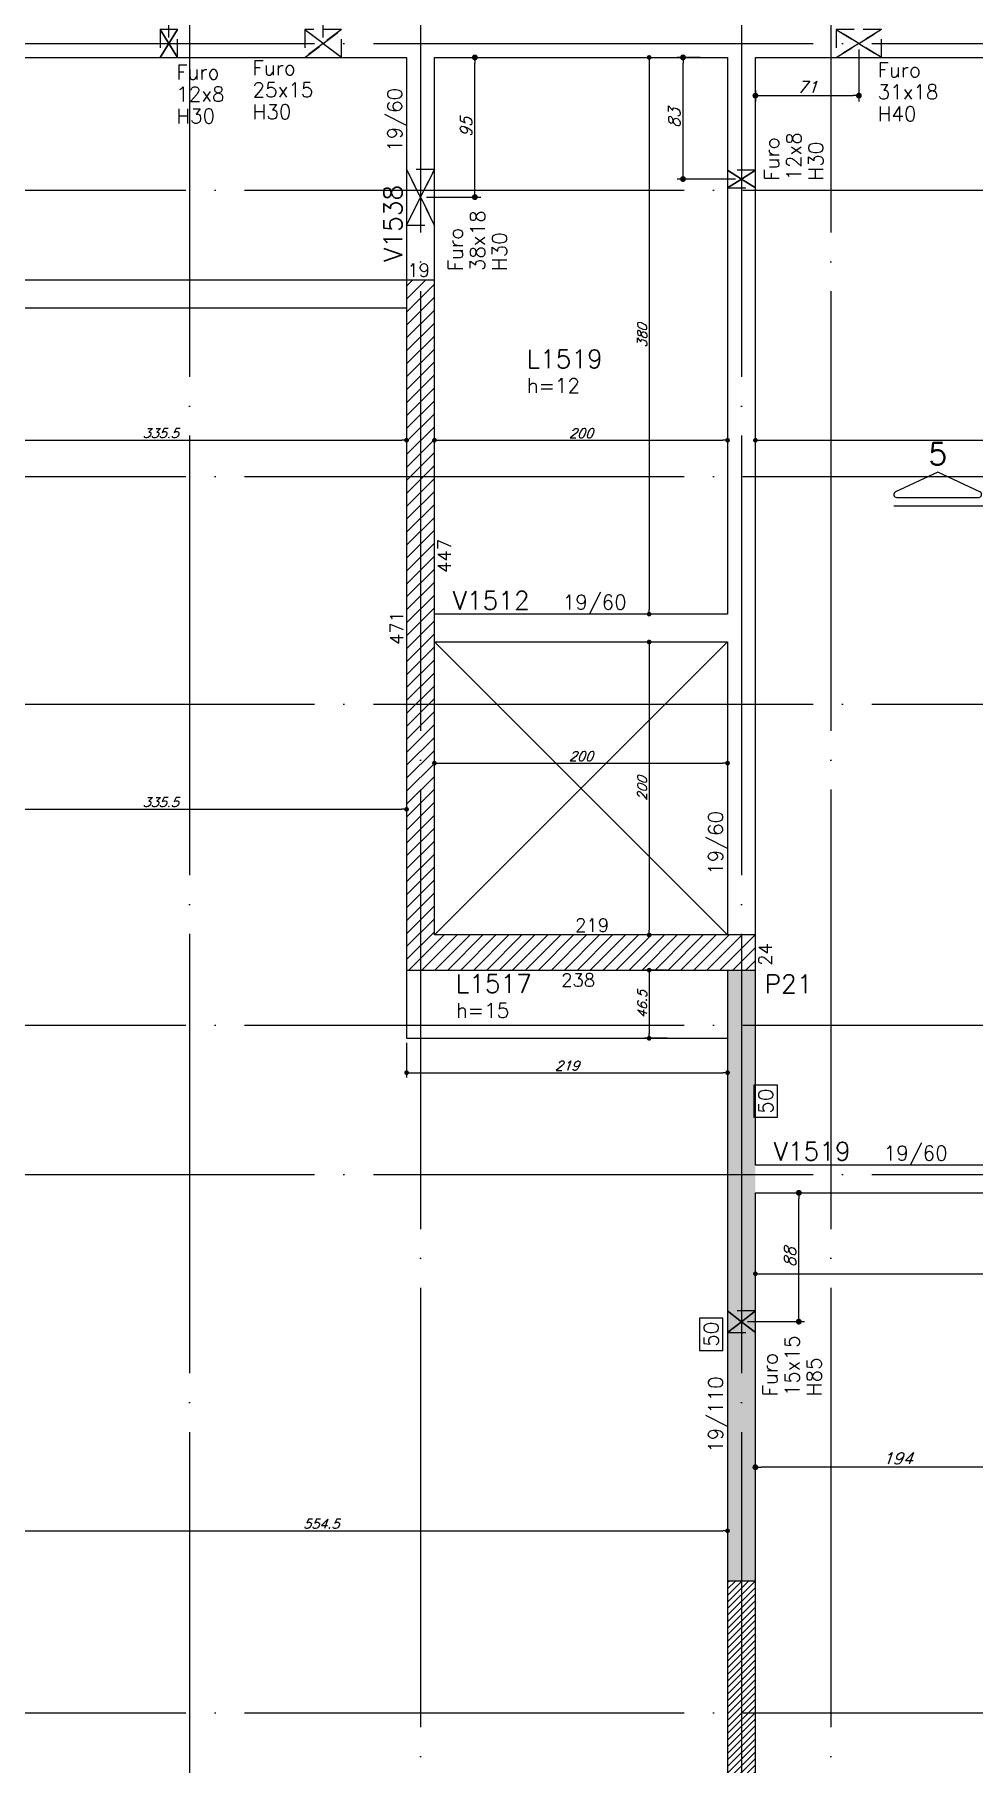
# Model space of a CAD drawing. Header units: millimetres. Extents: x -2368 to 4502, y -1988 to 2217.
# Drawn here: x 1022 to 1663, y -519 to 661 of the extents above; entities that cross this region are included whole.
import ezdxf
from ezdxf.enums import TextEntityAlignment as Align

# ---------------------------------------------------------------- set-up
doc = ezdxf.new("R2010")
doc.units = ezdxf.units.MM
doc.header["$LTSCALE"] = 50
doc.linetypes.add('EIXO', pattern=[6.8, 6, -0.4, 0, -0.4])
doc.linetypes.add('HIDDEN', pattern=[0.375, 0.25, -0.125])
for name, color, linetype in [('F-CORTE-INDICAÇÃO', 4, 'Continuous'), ('F-COTAS', 106, 'Continuous'), ('F-COTAS-FUROS', 50, 'Continuous'), ('F-COTAS-FUROS VIGA', 50, 'Continuous'), ('F-DESNIVEL-1', 254, 'Continuous'), ('F-EIXO', 12, 'EIXO'), ('F-FURO-PAREDE', 2, 'HIDDEN'), ('F-FURO-PAREDE-TEXTOS', 2, 'Continuous'), ('F-LAJES', 3, 'Continuous'), ('F-LAJES-DIM', 2, 'Continuous'), ('F-LAJES-NOME', 4, 'Continuous'), ('F-PILARES-DIM', 172, 'Continuous'), ('F-PILARES-HACH', 174, 'Continuous'), ('F-PILARES-NOME', 170, 'Continuous'), ('F-PILARES-S', 170, 'Continuous'), ('F-TEXTO', 6, 'Continuous'), ('F-VIGAS', 3, 'Continuous'), ('F-VIGAS-DIM', 2, 'Continuous'), ('F-VIGAS-NOME', 4, 'Continuous'), ('F-VÃO', 1, 'Continuous')]:
    doc.layers.add(name, color=color, linetype=linetype)
doc.styles.add('CP-TEXT-INCL', font='romans.shx', dxfattribs={"oblique": 20})
doc.styles.add('MCP', font='romans.shx')
doc.styles.add('ROMANS', font='romans.shx')
doc.dimstyles.new('CP-COTAS-50', dxfattribs={"dimscale": 0.64, "dimtxt": 10, "dimasz": 5, "dimexe": 5, "dimexo": 5, "dimgap": 2.5, "dimtad": 1, "dimdec": 1, "dimdsep": 46, "dimtxsty": 'CP-TEXT-INCL', "dimblk1": 'DOT', "dimblk2": 'DOT', "dimsah": 1, "dimcen": 9, "dimclrd": 256, "dimclre": 256, "dimclrt": 256, "dimadec": 0, "dimazin": 0, "dimtfac": 1, "dimtdec": 1, "dimtmove": 2, "dimatfit": 3, "dimldrblk": 'DOT', "dimfxl": 0, "dimtolj": 1, "dimarcsym": 0})
doc.dimstyles.new('CP-COTAS-50-FUROS', dxfattribs={"dimscale": 0.8, "dimtxt": 10, "dimasz": 5, "dimexe": 5, "dimexo": 5, "dimgap": 2.5, "dimtad": 1, "dimdec": 0, "dimdsep": 46, "dimtxsty": 'CP-TEXT-INCL', "dimblk1": 'DOT', "dimblk2": 'DOT', "dimsah": 1, "dimcen": 9, "dimclrd": 256, "dimclre": 256, "dimclrt": 256, "dimadec": 0, "dimazin": 0, "dimtfac": 1, "dimtdec": 0, "dimtmove": 2, "dimatfit": 3, "dimldrblk": 'DOT', "dimfxl": 0, "dimtolj": 1, "dimarcsym": 0})

# ---------------------------------------------------------------- blocks, each defined once
blk = doc.blocks.new('*U5')
at = {"layer": 'F-VIGAS-DIM', "color": 1}
blk.add_lwpolyline([(0, 0), (22, 0), (22, 16), (0, 16)], close=True, dxfattribs=at)
at = {"layer": 'F-VIGAS-DIM', "style": 'MCP'}
blk.add_attdef('DIM', text='', height=10, dxfattribs=at).set_placement((11, 8), align=Align.MIDDLE_CENTER)
blk = doc.blocks.new('*U8')
at = {"layer": 'F-CORTE-INDICAÇÃO'}
for p, q in [((-100, 0), (-170, 0)), ((-80, 0), (-90, 0)), ((-70, 0), (0, 0))]:
    blk.add_line(p, q, dxfattribs=at)
blk.add_lwpolyline([(-112, 6, 0.802585), (-111.2, 9.8), (-140, 23.3), (-168.8, 9.8, 0.802585), (-168, 6)], format="xyb", close=True, dxfattribs=at)
at = {"layer": 'F-CORTE-INDICAÇÃO', "style": 'ROMANS'}
blk.add_attdef('CORTE', text='', height=15, dxfattribs=at).set_placement((-140, 35.8), align=Align.MIDDLE_CENTER)
at = {"layer": 'F-CORTE-INDICAÇÃO', "color": 2, "style": 'ROMANS'}
blk.add_attdef('FOLHA', text='', height=12, dxfattribs=at).set_placement((-140, -10), align=Align.MIDDLE_CENTER)
blk = doc.blocks.new('*U13')
at = {"layer": 'F-EIXO'}
blk.add_line((0, 0), (4857.5, 0), dxfattribs=at)
at = {"layer": 'F-TEXTO', "style": 'ROMANS'}
blk.add_attdef('EIXO', text='', height=17.5, dxfattribs=at).set_placement((-28.2, 0), align=Align.MIDDLE_CENTER)
blk = doc.blocks.new('*U14')
at = {"layer": 'F-EIXO'}
blk.add_line((0, 0), (4945.5, 0), dxfattribs=at)
at = {"layer": 'F-TEXTO', "style": 'ROMANS'}
blk.add_attdef('EIXO', text='', height=17.5, dxfattribs=at).set_placement((-28.2, 0), align=Align.MIDDLE_CENTER)
blk = doc.blocks.new('*U18')
at = {"layer": 'F-EIXO'}
blk.add_line((0, 0), (0, -2827.1), dxfattribs=at)
at = {"layer": 'F-TEXTO', "style": 'ROMANS'}
blk.add_attdef('EIXO', text='', height=17.5, rotation=360, dxfattribs=at).set_placement((0, 28.2), align=Align.MIDDLE_CENTER)
blk = doc.blocks.new('*U15')
at = {"layer": 'F-EIXO'}
blk.add_line((0, 0), (0, -2479.8), dxfattribs=at)
at = {"layer": 'F-TEXTO', "style": 'ROMANS'}
blk.add_attdef('EIXO', text='', height=17.5, rotation=360, dxfattribs=at).set_placement((0, 28.2), align=Align.MIDDLE_CENTER)
blk = doc.blocks.new('*U20')
at = {"layer": 'F-EIXO'}
blk.add_line((0, 0), (0, -2778.8), dxfattribs=at)
at = {"layer": 'F-TEXTO', "style": 'ROMANS'}
blk.add_attdef('EIXO', text='', height=17.5, rotation=360, dxfattribs=at).set_placement((0, 28.2), align=Align.MIDDLE_CENTER)
blk = doc.blocks.new('*U175')
at = {"layer": 'F-EIXO'}
blk.add_line((0, 0), (0, -2877.2), dxfattribs=at)
at = {"layer": 'F-TEXTO', "style": 'ROMANS'}
blk.add_attdef('EIXO', text='', height=17.5, rotation=360, dxfattribs=at).set_placement((0, 28.2), align=Align.MIDDLE_CENTER)
blk = doc.blocks.new('_DOT')
at = {"color": 0, "linetype": 'ByBlock'}
blk.add_line((-0.5, 0), (-1, 0), dxfattribs=at)
at = {"color": 0, "linetype": 'ByBlock', "const_width": 0.5}
blk.add_lwpolyline([(-0.25, 0, 1), (0.25, 0, 1)], format="xyb", close=True, dxfattribs=at)
blk = doc.blocks.new('*D77')
at = {"layer": 'DEFPOINTS', "color": 0, "transparency": 16777216}
for p in [(940.5, -360.2), (1495, -360.2), (1495, -360.2)]:
    blk.add_point(p, dxfattribs=at)
at = {"layer": 'F-COTAS', "lineweight": -2, "transparency": 16777216}
blk.add_line((943.7, -360.2), (1491.8, -360.2), dxfattribs=at)
at = {"layer": 'F-COTAS', "lineweight": -2, "transparency": 16777216, "xscale": 3.2, "yscale": 3.2, "zscale": 3.2, "rotation": 180}
blk.add_blockref('_DOT', (940.5, -360.2), dxfattribs=at)
at = {"layer": 'F-COTAS', "lineweight": -2, "transparency": 16777216, "xscale": 3.2, "yscale": 3.2, "zscale": 3.2}
blk.add_blockref('_DOT', (1495, -360.2), dxfattribs=at)
at = {"layer": 'F-COTAS', "transparency": 16777216, "insert": (1217.8, -355.4), "char_height": 6.4, "attachment_point": 5, "style": 'CP-TEXT-INCL'}
blk.add_mtext('\\A1;554.5', dxfattribs=at)
blk = doc.blocks.new('*D78')
at = {"layer": 'DEFPOINTS', "color": 0, "transparency": 16777216}
for p in [(1514, -184.7), (2236, -184.7), (2236, -184.7)]:
    blk.add_point(p, dxfattribs=at)
at = {"layer": 'F-COTAS', "lineweight": -2, "transparency": 16777216}
blk.add_line((1517.2, -184.7), (2232.8, -184.7), dxfattribs=at)
at = {"layer": 'F-COTAS', "lineweight": -2, "transparency": 16777216, "xscale": 3.2, "yscale": 3.2, "zscale": 3.2, "rotation": 180}
blk.add_blockref('_DOT', (1514, -184.7), dxfattribs=at)
at = {"layer": 'F-COTAS', "lineweight": -2, "transparency": 16777216, "xscale": 3.2, "yscale": 3.2, "zscale": 3.2}
blk.add_blockref('_DOT', (2236, -184.7), dxfattribs=at)
at = {"layer": 'F-COTAS', "transparency": 16777216, "insert": (1875, -179.9), "char_height": 6.4, "attachment_point": 5, "style": 'CP-TEXT-INCL'}
blk.add_mtext('\\A1;722', dxfattribs=at)
blk = doc.blocks.new('*D86')
at = {"layer": 'DEFPOINTS', "color": 0, "transparency": 16777216}
for p in [(940.5, 132.3), (1276, 132.3), (1276, 132.3)]:
    blk.add_point(p, dxfattribs=at)
at = {"layer": 'F-COTAS', "lineweight": -2, "transparency": 16777216}
blk.add_line((943.7, 132.3), (1272.8, 132.3), dxfattribs=at)
at = {"layer": 'F-COTAS', "lineweight": -2, "transparency": 16777216, "xscale": 3.2, "yscale": 3.2, "zscale": 3.2, "rotation": 180}
blk.add_blockref('_DOT', (940.5, 132.3), dxfattribs=at)
at = {"layer": 'F-COTAS', "lineweight": -2, "transparency": 16777216, "xscale": 3.2, "yscale": 3.2, "zscale": 3.2}
blk.add_blockref('_DOT', (1276, 132.3), dxfattribs=at)
at = {"layer": 'F-COTAS', "transparency": 16777216, "insert": (1108.2, 137.1), "char_height": 6.4, "attachment_point": 5, "style": 'CP-TEXT-INCL'}
blk.add_mtext('\\A1;335.5', dxfattribs=at)
blk = doc.blocks.new('*D87')
at = {"layer": 'DEFPOINTS', "color": 0, "transparency": 16777216}
for p in [(1295, 163.8), (1495, 163.8), (1495, 163.8)]:
    blk.add_point(p, dxfattribs=at)
at = {"layer": 'F-COTAS', "lineweight": -2, "transparency": 16777216}
blk.add_line((1298.2, 163.8), (1491.8, 163.8), dxfattribs=at)
at = {"layer": 'F-COTAS', "lineweight": -2, "transparency": 16777216, "xscale": 3.2, "yscale": 3.2, "zscale": 3.2, "rotation": 180}
blk.add_blockref('_DOT', (1295, 163.8), dxfattribs=at)
at = {"layer": 'F-COTAS', "lineweight": -2, "transparency": 16777216, "xscale": 3.2, "yscale": 3.2, "zscale": 3.2}
blk.add_blockref('_DOT', (1495, 163.8), dxfattribs=at)
at = {"layer": 'F-COTAS', "transparency": 16777216, "insert": (1395, 168.6), "char_height": 6.4, "attachment_point": 5, "style": 'CP-TEXT-INCL'}
blk.add_mtext('\\A1;200', dxfattribs=at)
blk = doc.blocks.new('*D98')
at = {"layer": 'DEFPOINTS', "color": 0, "transparency": 16777216}
for p in [(940.5, 384.2), (1276, 384.2), (1276, 384.2)]:
    blk.add_point(p, dxfattribs=at)
at = {"layer": 'F-COTAS', "lineweight": -2, "transparency": 16777216}
blk.add_line((943.7, 384.2), (1272.8, 384.2), dxfattribs=at)
at = {"layer": 'F-COTAS', "lineweight": -2, "transparency": 16777216, "xscale": 3.2, "yscale": 3.2, "zscale": 3.2, "rotation": 180}
blk.add_blockref('_DOT', (940.5, 384.2), dxfattribs=at)
at = {"layer": 'F-COTAS', "lineweight": -2, "transparency": 16777216, "xscale": 3.2, "yscale": 3.2, "zscale": 3.2}
blk.add_blockref('_DOT', (1276, 384.2), dxfattribs=at)
at = {"layer": 'F-COTAS', "transparency": 16777216, "insert": (1108.2, 389), "char_height": 6.4, "attachment_point": 5, "style": 'CP-TEXT-INCL'}
blk.add_mtext('\\A1;335.5', dxfattribs=at)
blk = doc.blocks.new('*D99')
at = {"layer": 'DEFPOINTS', "color": 0, "transparency": 16777216}
for p in [(1295, 384.2), (1495, 384.2), (1495, 384.2)]:
    blk.add_point(p, dxfattribs=at)
at = {"layer": 'F-COTAS', "lineweight": -2, "transparency": 16777216}
blk.add_line((1298.2, 384.2), (1491.8, 384.2), dxfattribs=at)
at = {"layer": 'F-COTAS', "lineweight": -2, "transparency": 16777216, "xscale": 3.2, "yscale": 3.2, "zscale": 3.2, "rotation": 180}
blk.add_blockref('_DOT', (1295, 384.2), dxfattribs=at)
at = {"layer": 'F-COTAS', "lineweight": -2, "transparency": 16777216, "xscale": 3.2, "yscale": 3.2, "zscale": 3.2}
blk.add_blockref('_DOT', (1495, 384.2), dxfattribs=at)
at = {"layer": 'F-COTAS', "transparency": 16777216, "insert": (1395, 389), "char_height": 6.4, "attachment_point": 5, "style": 'CP-TEXT-INCL'}
blk.add_mtext('\\A1;200', dxfattribs=at)
blk = doc.blocks.new('*D100')
at = {"layer": 'DEFPOINTS', "color": 0, "transparency": 16777216}
for p in [(1514, 384.2), (1921.5, 384.2), (1921.5, 384.2)]:
    blk.add_point(p, dxfattribs=at)
at = {"layer": 'F-COTAS', "lineweight": -2, "transparency": 16777216}
blk.add_line((1517.2, 384.2), (1918.3, 384.2), dxfattribs=at)
at = {"layer": 'F-COTAS', "lineweight": -2, "transparency": 16777216, "xscale": 3.2, "yscale": 3.2, "zscale": 3.2, "rotation": 180}
blk.add_blockref('_DOT', (1514, 384.2), dxfattribs=at)
at = {"layer": 'F-COTAS', "lineweight": -2, "transparency": 16777216, "xscale": 3.2, "yscale": 3.2, "zscale": 3.2}
blk.add_blockref('_DOT', (1921.5, 384.2), dxfattribs=at)
at = {"layer": 'F-COTAS', "transparency": 16777216, "insert": (1717.8, 389), "char_height": 6.4, "attachment_point": 5, "style": 'CP-TEXT-INCL'}
blk.add_mtext('\\A1;407.5', dxfattribs=at)
blk = doc.blocks.new('*D65')
at = {"layer": 'DEFPOINTS', "color": 0, "transparency": 16777216}
for p in [(1441.5, 645.5), (1441.5, 265.5), (1441.5, 265.5)]:
    blk.add_point(p, dxfattribs=at)
at = {"layer": 'F-COTAS', "lineweight": -2, "transparency": 16777216}
blk.add_line((1441.5, 642.3), (1441.5, 268.7), dxfattribs=at)
at = {"layer": 'F-COTAS', "lineweight": -2, "transparency": 16777216, "xscale": 3.2, "yscale": 3.2, "zscale": 3.2}
for p, rotation in [((1441.5, 645.5), 90), ((1441.5, 265.5), 270)]:
    blk.add_blockref('_DOT', p, dxfattribs=dict(at, rotation=rotation))
at = {"layer": 'F-COTAS', "transparency": 16777216, "insert": (1436.7, 455.5), "char_height": 6.4, "attachment_point": 5, "rotation": 90, "style": 'CP-TEXT-INCL'}
blk.add_mtext('\\A1;380', dxfattribs=at)
blk = doc.blocks.new('*D66')
at = {"layer": 'DEFPOINTS', "color": 0, "transparency": 16777216}
for p in [(1441.5, 246.5), (1441.5, 46.5), (1441.5, 46.5)]:
    blk.add_point(p, dxfattribs=at)
at = {"layer": 'F-COTAS', "lineweight": -2, "transparency": 16777216}
blk.add_line((1441.5, 243.3), (1441.5, 49.7), dxfattribs=at)
at = {"layer": 'F-COTAS', "lineweight": -2, "transparency": 16777216, "xscale": 3.2, "yscale": 3.2, "zscale": 3.2}
for p, rotation in [((1441.5, 246.5), 90), ((1441.5, 46.5), 270)]:
    blk.add_blockref('_DOT', p, dxfattribs=dict(at, rotation=rotation))
at = {"layer": 'F-COTAS', "transparency": 16777216, "insert": (1436.7, 146.5), "char_height": 6.4, "attachment_point": 5, "rotation": 90, "style": 'CP-TEXT-INCL'}
blk.add_mtext('\\A1;200', dxfattribs=at)
blk = doc.blocks.new('*D249')
at = {"layer": 'DEFPOINTS', "color": 0, "transparency": 16777216}
for p in [(1457, 22.5), (1441.5, -24), (1457, -24)]:
    blk.add_point(p, dxfattribs=at)
at = {"layer": 'F-COTAS', "lineweight": -2, "transparency": 16777216}
for p, q in [((1453.8, 22.5), (1438.3, 22.5)), ((1441.5, 19.3), (1441.5, -20.8)), ((1453.8, -24), (1438.3, -24))]:
    blk.add_line(p, q, dxfattribs=at)
at = {"layer": 'F-COTAS', "lineweight": -2, "transparency": 16777216, "xscale": 3.2, "yscale": 3.2, "zscale": 3.2}
for p, rotation in [((1441.5, 22.5), 90), ((1441.5, -24), 270)]:
    blk.add_blockref('_DOT', p, dxfattribs=dict(at, rotation=rotation))
at = {"layer": 'F-COTAS', "transparency": 16777216, "insert": (1436.7, -0.8), "char_height": 6.4, "attachment_point": 5, "rotation": 90, "style": 'CP-TEXT-INCL'}
blk.add_mtext('\\A1;46.5', dxfattribs=at)
blk = doc.blocks.new('*D250')
at = {"layer": 'DEFPOINTS', "color": 0, "transparency": 16777216}
for p in [(1276, -24), (1495, -24), (1495, -47.5)]:
    blk.add_point(p, dxfattribs=at)
at = {"layer": 'F-COTAS', "lineweight": -2, "transparency": 16777216}
for p, q in [((1276, -27.2), (1276, -50.7)), ((1495, -27.2), (1495, -50.7)), ((1279.2, -47.5), (1491.8, -47.5))]:
    blk.add_line(p, q, dxfattribs=at)
at = {"layer": 'F-COTAS', "lineweight": -2, "transparency": 16777216, "xscale": 3.2, "yscale": 3.2, "zscale": 3.2, "rotation": 180}
blk.add_blockref('_DOT', (1276, -47.5), dxfattribs=at)
at = {"layer": 'F-COTAS', "lineweight": -2, "transparency": 16777216, "xscale": 3.2, "yscale": 3.2, "zscale": 3.2}
blk.add_blockref('_DOT', (1495, -47.5), dxfattribs=at)
at = {"layer": 'F-COTAS', "transparency": 16777216, "insert": (1385.5, -42.7), "char_height": 6.4, "attachment_point": 5, "style": 'CP-TEXT-INCL'}
blk.add_mtext('\\A1;219', dxfattribs=at)
blk = doc.blocks.new('*D385')
at = {"layer": 'DEFPOINTS', "color": 0, "transparency": 16777216}
for p in [(1514, -316.8), (1514, -335), (1708, -335)]:
    blk.add_point(p, dxfattribs=at)
at = {"layer": 'F-COTAS-FUROS', "lineweight": -2, "transparency": 16777216}
for p, q in [((1514, -331), (1514, -312.8)), ((1704, -316.8), (1518, -316.8)), ((1708, -331), (1708, -312.8))]:
    blk.add_line(p, q, dxfattribs=at)
at = {"layer": 'F-COTAS-FUROS', "lineweight": -2, "transparency": 16777216, "xscale": 4, "yscale": 4, "zscale": 4, "rotation": 180}
blk.add_blockref('_DOT', (1514, -316.8), dxfattribs=at)
at = {"layer": 'F-COTAS-FUROS', "lineweight": -2, "transparency": 16777216, "xscale": 4, "yscale": 4, "zscale": 4}
blk.add_blockref('_DOT', (1708, -316.8), dxfattribs=at)
at = {"layer": 'F-COTAS-FUROS', "transparency": 16777216, "insert": (1611, -310.8), "char_height": 8, "attachment_point": 5, "style": 'CP-TEXT-INCL'}
blk.add_mtext('\\A1;194', dxfattribs=at)
blk = doc.blocks.new('*D476')
at = {"layer": 'DEFPOINTS', "color": 0, "linetype": 'Continuous', "transparency": 16777216}
for p in [(1527.6, -129.5), (1543.6, -129.5), (1504.5, -217.4)]:
    blk.add_point(p, dxfattribs=at)
at = {"layer": 'F-COTAS-FUROS VIGA', "linetype": 'Continuous', "lineweight": -2, "transparency": 16777216}
for p, q in [((1531.6, -129.5), (1547.6, -129.5)), ((1543.6, -213.4), (1543.6, -133.5)), ((1508.5, -217.4), (1547.6, -217.4))]:
    blk.add_line(p, q, dxfattribs=at)
at = {"layer": 'F-COTAS-FUROS VIGA', "linetype": 'Continuous', "lineweight": -2, "transparency": 16777216, "xscale": 4, "yscale": 4, "zscale": 4}
for p, rotation in [((1543.6, -129.5), 90), ((1543.6, -217.4), 270)]:
    blk.add_blockref('_DOT', p, dxfattribs=dict(at, rotation=rotation))
at = {"layer": 'F-COTAS-FUROS VIGA', "linetype": 'Continuous', "transparency": 16777216, "insert": (1537.6, -173.5), "char_height": 8, "attachment_point": 5, "rotation": 90, "style": 'CP-TEXT-INCL'}
blk.add_mtext('\\A1;88', dxfattribs=at)
blk = doc.blocks.new('*D481')
at = {"layer": 'DEFPOINTS', "color": 0, "linetype": 'Continuous', "transparency": 16777216}
for p in [(1584.6, 655), (1514, 627.2), (1584.6, 619.4)]:
    blk.add_point(p, dxfattribs=at)
at = {"layer": 'F-COTAS-FUROS VIGA', "linetype": 'Continuous', "lineweight": -2, "transparency": 16777216}
for p, q in [((1584.6, 651), (1584.6, 615.4)), ((1514, 623.2), (1514, 615.4)), ((1518, 619.4), (1580.6, 619.4))]:
    blk.add_line(p, q, dxfattribs=at)
at = {"layer": 'F-COTAS-FUROS VIGA', "linetype": 'Continuous', "lineweight": -2, "transparency": 16777216, "xscale": 4, "yscale": 4, "zscale": 4, "rotation": 180}
blk.add_blockref('_DOT', (1514, 619.4), dxfattribs=at)
at = {"layer": 'F-COTAS-FUROS VIGA', "linetype": 'Continuous', "lineweight": -2, "transparency": 16777216, "xscale": 4, "yscale": 4, "zscale": 4}
blk.add_blockref('_DOT', (1584.6, 619.4), dxfattribs=at)
at = {"layer": 'F-COTAS-FUROS VIGA', "linetype": 'Continuous', "transparency": 16777216, "insert": (1549.3, 625.4), "char_height": 8, "attachment_point": 5, "style": 'CP-TEXT-INCL'}
blk.add_mtext('\\A1;71', dxfattribs=at)
blk = doc.blocks.new('*D482')
at = {"layer": 'DEFPOINTS', "color": 0, "linetype": 'Continuous', "transparency": 16777216}
for p in [(1464.6, 645.5), (1480.2, 645.5), (1504.5, 562.5)]:
    blk.add_point(p, dxfattribs=at)
at = {"layer": 'F-COTAS-FUROS VIGA', "linetype": 'Continuous', "lineweight": -2, "transparency": 16777216}
for p, q in [((1476.2, 645.5), (1460.6, 645.5)), ((1464.6, 566.5), (1464.6, 641.5)), ((1500.5, 562.5), (1460.6, 562.5))]:
    blk.add_line(p, q, dxfattribs=at)
at = {"layer": 'F-COTAS-FUROS VIGA', "linetype": 'Continuous', "lineweight": -2, "transparency": 16777216, "xscale": 4, "yscale": 4, "zscale": 4}
for p, rotation in [((1464.6, 645.5), 90), ((1464.6, 562.5), 270)]:
    blk.add_blockref('_DOT', p, dxfattribs=dict(at, rotation=rotation))
at = {"layer": 'F-COTAS-FUROS VIGA', "linetype": 'Continuous', "transparency": 16777216, "insert": (1458.6, 604), "char_height": 8, "attachment_point": 5, "rotation": 90, "style": 'CP-TEXT-INCL'}
blk.add_mtext('\\A1;83', dxfattribs=at)
blk = doc.blocks.new('*D483')
at = {"layer": 'DEFPOINTS', "color": 0, "linetype": 'Continuous', "transparency": 16777216}
for p in [(1315.4, 645.5), (1322.6, 645.5), (1285.5, 550.1)]:
    blk.add_point(p, dxfattribs=at)
at = {"layer": 'F-COTAS-FUROS VIGA', "linetype": 'Continuous', "lineweight": -2, "transparency": 16777216}
for p, q in [((1319.4, 645.5), (1326.6, 645.5)), ((1322.6, 554.1), (1322.6, 641.5)), ((1289.5, 550.1), (1326.6, 550.1))]:
    blk.add_line(p, q, dxfattribs=at)
at = {"layer": 'F-COTAS-FUROS VIGA', "linetype": 'Continuous', "lineweight": -2, "transparency": 16777216, "xscale": 4, "yscale": 4, "zscale": 4}
for p, rotation in [((1322.6, 645.5), 90), ((1322.6, 550.1), 270)]:
    blk.add_blockref('_DOT', p, dxfattribs=dict(at, rotation=rotation))
at = {"layer": 'F-COTAS-FUROS VIGA', "linetype": 'Continuous', "transparency": 16777216, "insert": (1316.6, 597.8), "char_height": 8, "attachment_point": 5, "rotation": 90, "style": 'CP-TEXT-INCL'}
blk.add_mtext('\\A1;95', dxfattribs=at)
blk = doc.blocks.new('*D485')
at = {"layer": 'DEFPOINTS', "color": 0, "linetype": 'Continuous', "transparency": 16777216}
for p in [(1219.1, 690.1), (1113.8, 655), (1219.1, 655)]:
    blk.add_point(p, dxfattribs=at)
at = {"layer": 'F-COTAS-FUROS VIGA', "linetype": 'Continuous', "lineweight": -2, "transparency": 16777216}
for p, q in [((1113.8, 659), (1113.8, 694.1)), ((1117.8, 690.1), (1215.1, 690.1)), ((1219.1, 659), (1219.1, 694.1))]:
    blk.add_line(p, q, dxfattribs=at)
at = {"layer": 'F-COTAS-FUROS VIGA', "linetype": 'Continuous', "lineweight": -2, "transparency": 16777216, "xscale": 4, "yscale": 4, "zscale": 4, "rotation": 180}
blk.add_blockref('_DOT', (1113.8, 690.1), dxfattribs=at)
at = {"layer": 'F-COTAS-FUROS VIGA', "linetype": 'Continuous', "lineweight": -2, "transparency": 16777216, "xscale": 4, "yscale": 4, "zscale": 4}
blk.add_blockref('_DOT', (1219.1, 690.1), dxfattribs=at)
at = {"layer": 'F-COTAS-FUROS VIGA', "linetype": 'Continuous', "transparency": 16777216, "insert": (1166.4, 696.1), "char_height": 8, "attachment_point": 5, "style": 'CP-TEXT-INCL'}
blk.add_mtext('\\A1;105', dxfattribs=at)

msp = doc.modelspace()

# ---------------------------------------------------------------- hatches: boundary and pattern name
at = {"layer": 'F-PILARES-HACH', "linetype": 'Continuous'}
h = msp.add_hatch(dxfattribs=at)
h.set_pattern_fill('ANSI31', color=256, scale=50, style=0)
h.set_pattern_definition([(45, (0, 0), (-4.419417, 4.419417), [])])
h.paths.add_polyline_path([(1276, 22.5), (1514, 22.5), (1514, 46.5), (1295, 46.5), (1295, 493.5), (1276, 493.5)], flags=16)
h = msp.add_hatch(dxfattribs=at)
h.set_pattern_fill('ANSI31', color=256, style=0)
h.paths.add_polyline_path([(1495, -573.5), (1514, -573.5), (1514, -394.5), (1495, -394.5)], flags=16)

# ---------------------------------------------------------------- linework, layer by layer
at = {"layer": 'F-DESNIVEL-1', "linetype": 'Continuous'}
for points in [[(1514, -120), (1514, 22.5), (1495, 22.5)], [(1514, -120), (1495, 22.5), (1495, -120)], [(1514, -120), (1495, -120), (1495, -394.4)], [(1514, -120), (1495, -394.4), (1514, -394.4)], [(1514, -120), (1495, -120), (1514, -120)], [(1514, -120), (1514, -394.4), (1514, -120)]]:
    msp.add_solid(points, dxfattribs=at)
at = {"layer": 'F-FURO-PAREDE'}
for points in [[(1113.8, 655), (1107.8, 645.5), (1119.8, 645.5), (1113.8, 655), (1119.8, 645.5), (1119.8, 664.5), (1113.8, 655), (1119.8, 664.5), (1107.8, 664.5), (1113.8, 655), (1107.8, 664.5), (1107.8, 645.5), (1113.8, 655)], [(1219.07, 655), (1206.57, 645.5), (1231.57, 645.5), (1219.07, 655), (1231.57, 645.5), (1231.57, 664.5), (1219.07, 655), (1231.57, 664.5), (1206.57, 664.5), (1219.07, 655), (1206.57, 664.5), (1206.57, 645.5), (1219.07, 655)], [(1584.55, 655), (1569.05, 645.5), (1600.05, 645.5), (1584.55, 655), (1600.05, 645.5), (1600.05, 664.5), (1584.55, 655), (1600.05, 664.5), (1569.05, 664.5), (1584.55, 655), (1569.05, 664.5), (1569.05, 645.5), (1584.55, 655)], [(1285.5, 550.08), (1295, 531.08), (1295, 569.08), (1285.5, 550.08), (1295, 569.08), (1276, 569.08), (1285.5, 550.08), (1276, 569.08), (1276, 531.08), (1285.5, 550.08), (1276, 531.08), (1295, 531.08), (1285.5, 550.08)], [(1504.5, 562.47), (1514, 556.47), (1514, 568.47), (1504.5, 562.47), (1514, 568.47), (1495, 568.47), (1504.5, 562.47), (1495, 568.47), (1495, 556.47), (1504.5, 562.47), (1495, 556.47), (1514, 556.47), (1504.5, 562.47)], [(1504.5, -217.43), (1514, -224.93), (1514, -209.93), (1504.5, -217.43), (1514, -209.93), (1495, -209.93), (1504.5, -217.43), (1495, -209.93), (1495, -224.93), (1504.5, -217.43), (1495, -224.93), (1514, -224.93), (1504.5, -217.43)]]:
    msp.add_lwpolyline(points, dxfattribs=at)
at = {"layer": 'F-LAJES', "linetype": 'Continuous'}
for p, q in [((1276, 22.5), (1276, -24)), ((1276, -24), (1495, -24))]:
    msp.add_line(p, q, dxfattribs=at)
at = {"layer": 'F-PILARES-S', "linetype": 'Continuous'}
for points in [[(1276, 22.5), (1514, 22.5), (1514, 46.5), (1295, 46.5), (1295, 493.5), (1276, 493.5), (1276, 22.5)], [(1495, -573.5), (1514, -573.5), (1514, -394.5), (1495, -394.5), (1495, -573.5)]]:
    msp.add_lwpolyline(points, dxfattribs=at)
at = {"layer": 'F-VIGAS'}
for points in [[(615, 645.5), (1276, 645.5)], [(1276, 645.5), (1276, 493.5)], [(1295, 645.5), (1495, 645.5)], [(1295, 493.5), (1295, 645.5)], [(1495, 645.5), (1495, 265.5)], [(1514, 645.5), (1832, 645.5)], [(1514, 256), (1514, 645.5)], [(1276, 493.5), (931, 493.5)], [(940.5, 474.5), (1276, 474.5)], [(1495, 265.5), (1295, 265.5)], [(1514, 46.5), (1514, 256)], [(1295, 246.5), (1495, 246.5)], [(1495, 246.5), (1495, 46.5)], [(1495, 22.5), (1495, -120)], [(1514, -110.5), (1514, 22.5)], [(1921.5, -110.5), (1514, -110.5)], [(1495, -120), (1495, -394.5)], [(1514, -129.5), (1936, -129.5)], [(1514, -394.5), (1514, -129.5)]]:
    msp.add_lwpolyline(points, dxfattribs=at)
at = {"layer": 'F-VÃO'}
for p, q in [((1295, 46.5), (1495, 246.5)), ((1295, 246.5), (1495, 46.5))]:
    msp.add_line(p, q, dxfattribs=at)

# ---------------------------------------------------------------- block references
at = {"layer": 'F-CORTE-INDICAÇÃO', "linetype": 'Continuous'}
ref = msp.add_blockref('*U8', (1778.4, 339.14), dxfattribs=at)
ref.add_attrib('CORTE', '5', dxfattribs={"height": 15, "style": 'ROMANS'}).set_placement((1638.4, 374.9), align=Align.MIDDLE_CENTER)
at = {"layer": 'F-EIXO', "linetype": 'Continuous'}
for name, p in [('*U175', (1285.5, 1846.31)), ('*U18', (1565.5, 1846.31)), ('*U20', (1128, 1747.82)), ('*U15', (1504.5, 1747.82)), ('*U13', (-1807.52, 655)), ('*U14', (-1895.47, 555)), ('*U14', (-1895.47, 359.5)), ('*U13', (-1807.52, 204)), ('*U14', (-1895.47, -15)), ('*U13', (-1807.52, -117)), ('*U14', (-1895.47, -484.5))]:
    msp.add_blockref(name, p, dxfattribs=at)
at = {"layer": 'F-VIGAS-DIM', "linetype": 'Continuous', "rotation": 90}
for p in [(1529.02, -77.93), (1491.88, -237)]:
    msp.add_blockref('*U5', p, dxfattribs=at).add_auto_attribs({'DIM': '50'})

# ---------------------------------------------------------------- texts
at = {"layer": 'F-FURO-PAREDE-TEXTOS', "linetype": 'Continuous', "style": 'MCP'}
for s, p in [('Furo', (1118.8, 630.5)), ('Furo', (1170.86, 633.43)), ('Furo', (1597.33, 631.98)), ('12x8', (1118.8, 615.5)), ('25x15', (1170.86, 618.43)), ('31x18', (1597.33, 616.98)), ('H30', (1118.8, 600.5)), ('H30', (1170.86, 603.43)), ('H40', (1597.33, 601.98))]:
    msp.add_text(s, height=10, dxfattribs=at).set_placement(p)
for s, p in [('12x8', (1545.22, 561.4)), ('Furo', (1530.22, 561.4)), ('H30', (1560.22, 561.4)), ('38x18', (1329.48, 499.61)), ('Furo', (1314.48, 499.61)), ('H30', (1344.48, 499.61)), ('15x15', (1544, -268.37)), ('Furo', (1529, -268.37)), ('H85', (1559, -268.37))]:
    msp.add_text(s, height=10, rotation=90, dxfattribs=at).set_placement(p)
at = {"layer": 'F-LAJES-DIM', "linetype": 'Continuous', "style": 'MCP'}
for s, p in [('h=12', (1357.91, 416.47)), ('h=15', (1309.62, -9.95))]:
    msp.add_text(s, height=10, dxfattribs=at).set_placement(p)
at = {"layer": 'F-LAJES-NOME', "linetype": 'Continuous', "style": 'MCP'}
for s, p in [('L1519', (1357.91, 433.47)), ('L1517', (1309.62, 7.05))]:
    msp.add_text(s, height=12.5, dxfattribs=at).set_placement(p)
at = {"layer": 'F-PILARES-DIM', "linetype": 'Continuous', "style": 'MCP'}
for s, p in [('19', (1276.5, 495.75)), ('219', (1391, 48.75)), ('238', (1381.5, 11.25))]:
    msp.add_text(s, height=9, dxfattribs=at).set_placement(p)
for s, p in [('447', (1306.25, 293.69)), ('471', (1273.75, 244.5)), ('24', (1525.25, 25.5))]:
    msp.add_text(s, height=9, rotation=90, dxfattribs=at).set_placement(p)
at = {"layer": 'F-PILARES-NOME', "linetype": 'Continuous', "style": 'MCP'}
msp.add_text('P21', height=12.5, dxfattribs=at).set_placement((1520.25, 6.88))
at = {"layer": 'F-VIGAS-DIM', "linetype": 'Continuous', "style": 'MCP'}
for s, p in [('19/60', (1272.88, 581)), ('19/60', (1491.88, 87.5)), ('19/110', (1491.88, -307))]:
    msp.add_text(s, height=10, rotation=90, dxfattribs=at).set_placement(p)
for p in [(1382.5, 268.62), (1601.5, -107.38)]:
    msp.add_text('19/60', height=10, dxfattribs=at).set_placement(p)
at = {"layer": 'F-VIGAS-NOME', "linetype": 'Continuous', "style": 'MCP'}
msp.add_text('V1538', height=12.5, rotation=90, dxfattribs=at).set_placement((1272.88, 506))
for s, p in [('V1512', (1307.5, 268.62)), ('V1519', (1526.5, -107.38))]:
    msp.add_text(s, height=12.5, dxfattribs=at).set_placement(p)

# ---------------------------------------------------------------- dimensions: what is measured, and where the dimension line sits
at = {"layer": 'F-COTAS'}
for base, p1, p2, angle, picture, middle in [((1441.53, 265.5), (1441.53, 645.5), (1441.53, 265.5), 90, '*D65', (1436.73, 455.5)), ((1276, 384.19), (940.5, 384.19), (1276, 384.19), 180, '*D98', (1108.25, 388.99)), ((1495, 384.19), (1295, 384.19), (1495, 384.19), 180, '*D99', (1395, 388.99)), ((1921.5, 384.19), (1514, 384.19), (1921.5, 384.19), 180, '*D100', (1717.75, 388.99)), ((1441.53, 46.5), (1441.53, 246.5), (1441.53, 46.5), 90, '*D66', (1436.73, 146.5)), ((1495, 163.75), (1295, 163.75), (1495, 163.75), 180, '*D87', (1395, 168.55)), ((1276, 132.32), (940.5, 132.32), (1276, 132.32), 180, '*D86', (1108.25, 137.12)), ((1441.53, -24), (1456.98, 22.5), (1456.98, -24), 90, '*D249', (1436.73, -0.75)), ((2236, -184.74), (1514, -184.74), (2236, -184.74), 180, '*D78', (1875, -179.94)), ((1495, -360.22), (940.5, -360.22), (1495, -360.22), 180, '*D77', (1217.75, -355.42))]:
    dim = msp.add_linear_dim(base=base, p1=p1, p2=p2, angle=angle, dimstyle='CP-COTAS-50', dxfattribs=at)
    dim.commit()
    dim.dimension.update_dxf_attribs({"geometry": picture, "text_midpoint": middle})
dim = msp.add_linear_dim(base=(1495, -47.53), p1=(1276, -24), p2=(1495, -24), dimstyle='CP-COTAS-50', dxfattribs=at)
dim.commit()
dim.dimension.update_dxf_attribs({"geometry": '*D250', "text_midpoint": (1385.5, -42.73)})
at = {"layer": 'F-COTAS-FUROS'}
dim = msp.add_linear_dim(base=(1514, -316.84), p1=(1708.04, -335), p2=(1514, -335), dimstyle='CP-COTAS-50-FUROS', dxfattribs=at)
dim.commit()
dim.dimension.update_dxf_attribs({"geometry": '*D385', "text_midpoint": (1611.02, -310.84)})
at = {"layer": 'F-COTAS-FUROS VIGA', "linetype": 'Continuous'}
for base, p1, p2, picture, middle in [((1219.07, 690.12), (1113.8, 655), (1219.07, 655), '*D485', (1166.43, 696.12)), ((1584.55, 619.42), (1514, 627.23), (1584.55, 655), '*D481', (1549.28, 625.42))]:
    dim = msp.add_linear_dim(base=base, p1=p1, p2=p2, dimstyle='CP-COTAS-50-FUROS', dxfattribs=at)
    dim.commit()
    dim.dimension.update_dxf_attribs({"geometry": picture, "text_midpoint": middle})
for base, p1, p2, picture, middle in [((1322.65, 645.5), (1285.5, 550.08), (1315.41, 645.5), '*D483', (1316.65, 597.79)), ((1464.6, 645.5), (1504.5, 562.47), (1480.24, 645.5), '*D482', (1458.6, 603.98)), ((1543.64, -129.5), (1504.5, -217.43), (1527.61, -129.5), '*D476', (1537.64, -173.46))]:
    dim = msp.add_linear_dim(base=base, p1=p1, p2=p2, angle=90, dimstyle='CP-COTAS-50-FUROS', dxfattribs=at)
    dim.commit()
    dim.dimension.update_dxf_attribs({"geometry": picture, "text_midpoint": middle})

doc.saveas('drawing.dxf')
